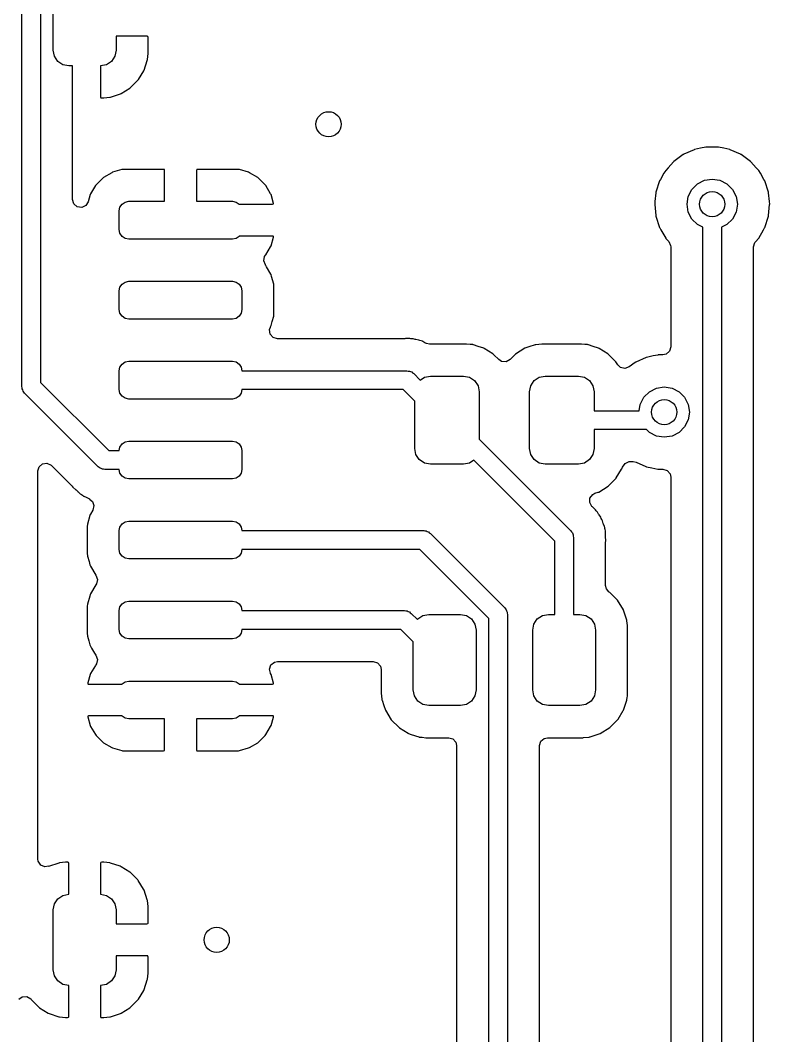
# Model space of a CAD drawing. Extents: x 51 to 243, y -135 to -54.
# Drawn here: x 132.51 to 144.42, y -91.69 to -75.56 of the extents above; entities that cross this region are included whole.
import ezdxf

# ---------------------------------------------------------------- set-up
doc = ezdxf.new("R2010")
doc.units = 0
doc.layers.add('BLACK', color=7, linetype='CONTINUOUS')

msp = doc.modelspace()

# ---------------------------------------------------------------- linework, layer by layer
at = {"layer": 'BLACK', "linetype": 'CONTINUOUS'}
for p, q in [((132.538, -81.3805), (132.538, -74.8417)), ((132.838, -74.9038), (132.838, -81.3183)), ((133.038, -76.04), (133.038, -75.09)), ((134.532, -75.819), (134.038, -75.819)), ((134.038, -75.819), (134.038, -76.04)), ((134.54, -75.8207), (134.532, -75.819)), ((134.542, -75.8219), (134.54, -75.8207)), ((134.546, -75.8371), (134.542, -75.8219)), ((134.546, -76.0871), (134.546, -75.8371)), ((133.057, -76.1357), (133.038, -76.04)), ((134.038, -76.04), (134.019, -76.1357)), ((134.536, -76.1879), (134.546, -76.0936)), ((134.546, -76.0936), (134.546, -76.0871)), ((133.111, -76.2168), (133.057, -76.1357)), ((133.192, -76.271), (133.111, -76.2168)), ((133.288, -76.29), (133.192, -76.271)), ((133.884, -76.271), (133.792, -76.2892)), ((133.965, -76.2168), (133.884, -76.271)), ((134.019, -76.1357), (133.965, -76.2168)), ((134.482, -76.3556), (134.533, -76.2013)), ((134.533, -76.2013), (134.536, -76.1879)), ((133.347, -76.29), (133.288, -76.29)), ((133.347, -78.4131), (133.347, -76.29)), ((133.792, -76.2892), (133.792, -76.7799)), ((134.391, -76.5068), (134.476, -76.3688)), ((134.476, -76.3688), (134.482, -76.3556)), ((134.267, -76.6329), (134.382, -76.5182)), ((134.382, -76.5182), (134.391, -76.5068)), ((133.951, -76.7849), (134.105, -76.7334)), ((134.105, -76.7334), (134.118, -76.7272)), ((134.118, -76.7272), (134.256, -76.6419)), ((134.256, -76.6419), (134.267, -76.6329)), ((133.792, -76.7799), (133.796, -76.7951)), ((133.796, -76.7951), (133.798, -76.7963)), ((133.798, -76.7963), (133.806, -76.798)), ((133.806, -76.798), (133.835, -76.798)), ((133.835, -76.798), (133.842, -76.7977)), ((133.842, -76.7977), (133.937, -76.7877)), ((133.937, -76.7877), (133.951, -76.7849)), ((143.005, -77.7298), (142.899, -77.8071)), ((143.048, -77.6988), (143.005, -77.7298)), ((143.053, -77.6949), (143.048, -77.6988)), ((143.048, -77.6988), (143.048, -77.6988)), ((143.059, -77.6922), (143.053, -77.6949)), ((143.222, -77.6199), (143.059, -77.6922)), ((143.059, -77.6922), (143.059, -77.6922)), ((143.228, -77.6172), (143.222, -77.6199)), ((143.222, -77.6199), (143.222, -77.6199)), ((143.323, -77.597), (143.228, -77.6172)), ((143.408, -77.5789), (143.323, -77.597)), ((143.415, -77.5775), (143.408, -77.5789)), ((143.408, -77.5789), (143.408, -77.5789)), ((143.605, -77.5775), (143.415, -77.5775)), ((143.612, -77.5789), (143.605, -77.5775)), ((143.697, -77.597), (143.612, -77.5789)), ((143.612, -77.5789), (143.612, -77.5789)), ((143.792, -77.6172), (143.697, -77.597)), ((143.798, -77.6199), (143.792, -77.6172)), ((143.961, -77.6922), (143.798, -77.6199)), ((143.798, -77.6199), (143.798, -77.6199)), ((143.967, -77.6949), (143.961, -77.6922)), ((143.961, -77.6922), (143.961, -77.6922)), ((143.972, -77.6988), (143.967, -77.6949)), ((144.015, -77.7298), (143.972, -77.6988)), ((143.972, -77.6988), (143.972, -77.6988)), ((144.121, -77.8071), (144.015, -77.7298)), ((142.894, -77.812), (142.809, -77.9072)), ((142.899, -77.8071), (142.894, -77.812)), ((142.894, -77.812), (142.894, -77.812)), ((144.126, -77.812), (144.121, -77.8071)), ((144.211, -77.9072), (144.126, -77.812)), ((144.126, -77.812), (144.126, -77.812)), ((133.968, -77.9854), (133.838, -78.0619)), ((133.982, -77.9791), (133.968, -77.9854)), ((134.128, -77.9367), (133.982, -77.9791)), ((134.141, -77.9344), (134.128, -77.9367)), ((134.169, -77.9322), (134.141, -77.9344)), ((134.174, -77.932), (134.169, -77.9322)), ((134.795, -77.932), (134.174, -77.932)), ((134.803, -77.9337), (134.795, -77.932)), ((134.805, -77.9349), (134.803, -77.9337)), ((134.809, -77.9501), (134.805, -77.9349)), ((134.809, -78.44), (134.809, -77.9501)), ((135.319, -77.9379), (135.317, -77.9455)), ((135.317, -77.9455), (135.317, -78.44)), ((135.32, -77.9365), (135.319, -77.9379)), ((135.335, -77.932), (135.32, -77.9365)), ((135.952, -77.932), (135.335, -77.932)), ((135.957, -77.9322), (135.952, -77.932)), ((135.985, -77.9344), (135.957, -77.9322)), ((135.998, -77.9367), (135.985, -77.9344)), ((136.144, -77.9791), (135.998, -77.9367)), ((136.158, -77.9854), (136.144, -77.9791)), ((136.288, -78.0619), (136.158, -77.9854)), ((142.744, -77.9951), (142.688, -78.0931)), ((142.771, -77.9491), (142.744, -77.9951)), ((142.809, -77.9072), (142.771, -77.9491)), ((144.249, -77.9491), (144.211, -77.9072)), ((144.276, -77.9951), (144.249, -77.9491)), ((144.332, -78.0931), (144.276, -77.9951)), ((133.71, -78.1903), (133.633, -78.3198)), ((133.72, -78.1779), (133.71, -78.1903)), ((133.826, -78.0716), (133.72, -78.1779)), ((133.838, -78.0619), (133.826, -78.0716)), ((136.3, -78.0716), (136.288, -78.0619)), ((136.406, -78.1779), (136.3, -78.0716)), ((136.416, -78.1903), (136.406, -78.1779)), ((136.493, -78.3198), (136.416, -78.1903)), ((142.675, -78.1144), (142.616, -78.2961)), ((142.688, -78.0931), (142.675, -78.1144)), ((143.186, -78.2509), (143.275, -78.1624)), ((143.275, -78.1624), (143.386, -78.1056)), ((143.386, -78.1056), (143.51, -78.086)), ((143.51, -78.086), (143.634, -78.1056)), ((143.634, -78.1056), (143.745, -78.1624)), ((143.745, -78.1624), (143.834, -78.2509)), ((144.345, -78.1144), (144.332, -78.0931)), ((144.404, -78.2961), (144.345, -78.1144)), ((133.627, -78.3342), (133.594, -78.4482)), ((133.633, -78.3198), (133.627, -78.3342)), ((136.499, -78.3342), (136.493, -78.3198)), ((136.54, -78.4741), (136.499, -78.3342)), ((142.616, -78.3026), (142.601, -78.4402)), ((142.616, -78.2961), (142.616, -78.3026)), ((142.616, -78.3026), (142.616, -78.3026)), ((143.11, -78.486), (143.13, -78.3624)), ((143.13, -78.3624), (143.186, -78.2509)), ((143.834, -78.2509), (143.89, -78.3624)), ((143.89, -78.3624), (143.91, -78.486)), ((144.404, -78.3026), (144.404, -78.2961)), ((144.419, -78.4402), (144.404, -78.3026)), ((144.404, -78.3026), (144.404, -78.3026)), ((133.367, -78.4815), (133.347, -78.4131)), ((133.421, -78.5279), (133.367, -78.4815)), ((133.491, -78.5378), (133.421, -78.5279)), ((133.556, -78.5081), (133.491, -78.5378)), ((133.594, -78.4482), (133.556, -78.5081)), ((134.088, -78.59), (134.099, -78.5326)), ((134.099, -78.5326), (134.132, -78.4839)), ((134.132, -78.4839), (134.181, -78.4514)), ((134.181, -78.4514), (134.238, -78.44)), ((134.238, -78.44), (134.809, -78.44)), ((135.317, -78.44), (135.888, -78.44)), ((135.888, -78.44), (135.945, -78.4514)), ((135.945, -78.4514), (135.994, -78.4839)), ((135.994, -78.4839), (135.995, -78.486)), ((135.995, -78.486), (136.525, -78.486)), ((136.525, -78.486), (136.538, -78.482)), ((136.538, -78.482), (136.54, -78.4741)), ((142.601, -78.4402), (142.596, -78.486)), ((142.596, -78.486), (142.597, -78.4926)), ((142.597, -78.4926), (142.615, -78.6653)), ((143.13, -78.6096), (143.11, -78.486)), ((143.91, -78.486), (143.89, -78.6096)), ((144.405, -78.6653), (144.423, -78.4926)), ((144.424, -78.486), (144.419, -78.4402)), ((144.423, -78.4926), (144.424, -78.486)), ((134.088, -78.89), (134.088, -78.59)), ((142.615, -78.6653), (142.616, -78.6759)), ((142.616, -78.6759), (142.675, -78.8576)), ((143.186, -78.7211), (143.13, -78.6096)), ((143.89, -78.6096), (143.834, -78.7211)), ((144.345, -78.8576), (144.404, -78.6759)), ((144.404, -78.6759), (144.405, -78.6653)), ((142.675, -78.8576), (142.679, -78.8633)), ((143.275, -78.8096), (143.186, -78.7211)), ((143.36, -78.853), (143.275, -78.8096)), ((143.36, -116.778), (143.36, -78.853)), ((143.745, -78.8096), (143.66, -78.853)), ((143.66, -78.853), (143.66, -116.84)), ((143.834, -78.7211), (143.745, -78.8096)), ((144.341, -78.8633), (144.345, -78.8576)), ((134.099, -78.9474), (134.088, -78.89)), ((134.132, -78.9961), (134.099, -78.9474)), ((134.181, -79.0286), (134.132, -78.9961)), ((135.994, -78.9961), (135.945, -79.0286)), ((135.995, -78.994), (135.994, -78.9961)), ((136.531, -78.994), (135.995, -78.994)), ((136.499, -79.1458), (136.538, -79.0114)), ((136.538, -78.9973), (136.531, -78.994)), ((136.538, -79.0114), (136.538, -78.9973)), ((142.679, -78.8633), (142.679, -78.8633)), ((142.679, -78.8633), (142.696, -78.8929)), ((142.696, -78.8929), (142.771, -79.0229)), ((144.249, -79.0229), (144.324, -78.8929)), ((144.324, -78.8929), (144.341, -78.8633)), ((144.341, -78.8633), (144.341, -78.8633)), ((134.238, -79.04), (134.181, -79.0286)), ((135.888, -79.04), (134.238, -79.04)), ((135.945, -79.0286), (135.888, -79.04)), ((136.416, -79.2897), (136.493, -79.1602)), ((136.493, -79.1602), (136.499, -79.1458)), ((142.771, -79.0229), (142.775, -79.0279)), ((142.775, -79.0279), (142.775, -79.0279)), ((142.775, -79.0279), (142.819, -79.0764)), ((142.819, -79.0764), (142.85, -79.1405)), ((142.85, -79.1405), (142.851, -79.1608)), ((142.851, -79.1608), (142.851, -80.7535)), ((144.168, -79.1608), (144.189, -79.0926)), ((144.168, -116.803), (144.168, -79.1608)), ((144.189, -79.0926), (144.201, -79.0764)), ((144.201, -79.0764), (144.245, -79.0279)), ((144.245, -79.0279), (144.249, -79.0229)), ((144.245, -79.0279), (144.245, -79.0279)), ((136.384, -79.3857), (136.398, -79.3161)), ((136.398, -79.3161), (136.41, -79.2974)), ((136.41, -79.2974), (136.416, -79.2897)), ((136.41, -79.4503), (136.384, -79.3857)), ((136.412, -79.4532), (136.41, -79.4503)), ((136.416, -79.46), (136.412, -79.4532)), ((136.427, -79.4782), (136.416, -79.46)), ((136.416, -79.46), (136.416, -79.46)), ((136.497, -79.5964), (136.427, -79.4782)), ((136.499, -79.604), (136.497, -79.5964)), ((136.508, -79.6338), (136.499, -79.604)), ((136.499, -79.604), (136.499, -79.604)), ((136.544, -79.7562), (136.508, -79.6338)), ((134.088, -79.86), (134.099, -79.8026)), ((134.099, -79.8026), (134.132, -79.7539)), ((134.132, -79.7539), (134.181, -79.7214)), ((134.181, -79.7214), (134.238, -79.71)), ((134.238, -79.71), (135.888, -79.71)), ((135.888, -79.71), (135.945, -79.7214)), ((135.945, -79.7214), (135.994, -79.7539)), ((135.994, -79.7539), (136.027, -79.8026)), ((136.027, -79.8026), (136.038, -79.86)), ((136.544, -79.7626), (136.544, -79.7562)), ((136.545, -79.7777), (136.544, -79.7626)), ((136.544, -79.7626), (136.544, -79.7626)), ((136.546, -79.7935), (136.545, -79.7777)), ((136.546, -80.2265), (136.546, -79.7935)), ((134.088, -80.16), (134.088, -79.86)), ((136.038, -79.86), (136.038, -80.16)), ((134.099, -80.2174), (134.088, -80.16)), ((134.132, -80.2661), (134.099, -80.2174)), ((134.181, -80.2986), (134.132, -80.2661)), ((134.238, -80.31), (134.181, -80.2986)), ((135.888, -80.31), (134.238, -80.31)), ((135.945, -80.2986), (135.888, -80.31)), ((135.994, -80.2661), (135.945, -80.2986)), ((136.027, -80.2174), (135.994, -80.2661)), ((136.038, -80.16), (136.027, -80.2174)), ((136.518, -80.3501), (136.544, -80.2638)), ((136.544, -80.2573), (136.546, -80.229)), ((136.544, -80.2638), (136.544, -80.2573)), ((136.546, -80.2289), (136.546, -80.2265)), ((136.546, -80.229), (136.546, -80.2289)), ((136.476, -80.4776), (136.49, -80.4378)), ((136.49, -80.4377), (136.492, -80.4332)), ((136.49, -80.4378), (136.49, -80.4377)), ((136.492, -80.4332), (136.493, -80.4314)), ((136.493, -80.4314), (136.497, -80.4236)), ((136.497, -80.4236), (136.5, -80.4127)), ((136.5, -80.4127), (136.518, -80.3501)), ((136.486, -80.5478), (136.476, -80.4776)), ((136.533, -80.6015), (136.486, -80.5478)), ((136.601, -80.6215), (136.533, -80.6015)), ((138.624, -80.6215), (136.601, -80.6215)), ((138.635, -80.6209), (138.624, -80.6215)), ((138.681, -80.6166), (138.635, -80.6209)), ((138.689, -80.6178), (138.681, -80.6166)), ((138.703, -80.6199), (138.689, -80.6178)), ((138.722, -80.6215), (138.703, -80.6199)), ((138.744, -80.6215), (138.722, -80.6215)), ((138.76, -80.6258), (138.744, -80.6215)), ((138.788, -80.633), (138.76, -80.6258)), ((138.8, -80.6354), (138.788, -80.633)), ((138.846, -80.6426), (138.8, -80.6354)), ((138.865, -80.6511), (138.846, -80.6426)), ((138.884, -80.6575), (138.865, -80.6511)), ((138.905, -80.6629), (138.884, -80.6575)), ((138.912, -80.6667), (138.905, -80.6629)), ((138.945, -80.6851), (138.912, -80.6667)), ((138.912, -80.6667), (138.912, -80.6667)), ((138.956, -80.6903), (138.945, -80.6851)), ((138.969, -80.6961), (138.956, -80.6903)), ((139.019, -80.7065), (138.969, -80.6961)), ((139.608, -80.7065), (139.019, -80.7065)), ((139.663, -80.7121), (139.608, -80.7065)), ((139.706, -80.7165), (139.663, -80.7121)), ((139.713, -80.7172), (139.706, -80.7165)), ((139.706, -80.7165), (139.706, -80.7165)), ((139.719, -80.7194), (139.713, -80.7172)), ((139.791, -80.7431), (139.719, -80.7194)), ((139.719, -80.7194), (139.719, -80.7194)), ((139.881, -80.7729), (139.791, -80.7431)), ((139.887, -80.7767), (139.881, -80.7729)), ((140.025, -80.8615), (139.887, -80.7767)), ((139.887, -80.7767), (139.887, -80.7767)), ((140.534, -80.7734), (140.384, -80.8665)), ((140.594, -80.7535), (140.534, -80.7734)), ((140.695, -80.7197), (140.594, -80.7535)), ((140.702, -80.7175), (140.695, -80.7197)), ((140.695, -80.7197), (140.695, -80.7197)), ((140.709, -80.7168), (140.702, -80.7175)), ((140.804, -80.7068), (140.709, -80.7168)), ((140.709, -80.7168), (140.709, -80.7168)), ((140.808, -80.7065), (140.804, -80.7068)), ((140.804, -80.7068), (140.804, -80.7068)), ((141.433, -80.7065), (140.808, -80.7065)), ((141.488, -80.7121), (141.433, -80.7065)), ((141.531, -80.7165), (141.488, -80.7121)), ((141.538, -80.7172), (141.531, -80.7165)), ((141.531, -80.7165), (141.531, -80.7165)), ((141.544, -80.7194), (141.538, -80.7172)), ((141.616, -80.7431), (141.544, -80.7194)), ((141.544, -80.7194), (141.544, -80.7194)), ((141.706, -80.7729), (141.616, -80.7431)), ((141.712, -80.7767), (141.706, -80.7729)), ((141.85, -80.8615), (141.712, -80.7767)), ((141.712, -80.7767), (141.712, -80.7767)), ((142.851, -80.7535), (142.831, -80.8216)), ((140.031, -80.8657), (140.025, -80.8615)), ((140.041, -80.8758), (140.031, -80.8657)), ((140.119, -80.9533), (140.041, -80.8758)), ((140.164, -80.9822), (140.119, -80.9533)), ((140.297, -80.9531), (140.235, -80.9872)), ((140.308, -80.9426), (140.297, -80.9531)), ((140.384, -80.8665), (140.308, -80.9426)), ((141.856, -80.8657), (141.85, -80.8615)), ((141.981, -80.9907), (141.856, -80.8657)), ((142.46, -80.9219), (142.297, -80.9942)), ((142.466, -80.9192), (142.46, -80.9219)), ((142.46, -80.9219), (142.46, -80.9219)), ((142.573, -80.8964), (142.466, -80.9192)), ((142.646, -80.8809), (142.573, -80.8964)), ((142.653, -80.8795), (142.646, -80.8809)), ((142.646, -80.8809), (142.646, -80.8809)), ((142.725, -80.8795), (142.653, -80.8795)), ((142.778, -80.8681), (142.725, -80.8795)), ((142.831, -80.8216), (142.778, -80.8681)), ((134.088, -81.13), (134.099, -81.0726)), ((134.099, -81.0726), (134.132, -81.0239)), ((134.132, -81.0239), (134.181, -80.9914)), ((134.181, -80.9914), (134.238, -80.98)), ((134.238, -80.98), (135.888, -80.98)), ((135.888, -80.98), (135.945, -80.9914)), ((135.945, -80.9914), (135.994, -81.0239)), ((135.994, -81.0239), (136.027, -81.0726)), ((136.027, -81.0726), (136.038, -81.13)), ((140.235, -80.9872), (140.164, -80.9822)), ((142.009, -81.0348), (141.981, -80.9907)), ((142.054, -81.0782), (142.009, -81.0348)), ((142.123, -81.0943), (142.054, -81.0782)), ((142.19, -81.0704), (142.123, -81.0943)), ((142.286, -81.0008), (142.19, -81.0704)), ((142.291, -80.9969), (142.286, -81.0008)), ((142.286, -81.0008), (142.286, -81.0008)), ((142.297, -80.9942), (142.291, -80.9969)), ((142.297, -80.9942), (142.297, -80.9942)), ((134.088, -81.43), (134.088, -81.13)), ((136.038, -81.13), (138.66, -81.13)), ((138.66, -81.13), (138.68, -81.1351)), ((138.68, -81.1351), (138.699, -81.1351)), ((138.699, -81.1351), (138.716, -81.145)), ((138.716, -81.145), (138.736, -81.1501)), ((138.736, -81.1501), (138.749, -81.1641)), ((138.749, -81.1641), (138.767, -81.1739)), ((138.767, -81.1739), (138.871, -81.2784)), ((138.871, -81.2784), (138.937, -81.234)), ((138.937, -81.234), (139.033, -81.215)), ((139.033, -81.215), (139.558, -81.215)), ((139.558, -81.215), (139.654, -81.234)), ((139.654, -81.234), (139.735, -81.2882)), ((140.681, -81.2882), (140.762, -81.234)), ((140.762, -81.234), (140.858, -81.215)), ((140.858, -81.215), (141.383, -81.215)), ((141.383, -81.215), (141.479, -81.234)), ((141.479, -81.234), (141.56, -81.2882)), ((132.544, -81.3996), (132.538, -81.3805)), ((132.544, -81.4193), (132.544, -81.3996)), ((132.553, -81.4364), (132.544, -81.4193)), ((132.559, -81.4555), (132.553, -81.4364)), ((132.838, -81.3183), (133.92, -82.4)), ((134.099, -81.4874), (134.088, -81.43)), ((136.038, -81.43), (136.027, -81.4874)), ((138.598, -81.43), (136.038, -81.43)), ((138.783, -81.6146), (138.598, -81.43)), ((139.735, -81.2882), (139.789, -81.3693)), ((139.789, -81.3693), (139.808, -81.465)), ((140.608, -81.465), (140.627, -81.3693)), ((140.627, -81.3693), (140.681, -81.2882)), ((141.56, -81.2882), (141.614, -81.3693)), ((141.614, -81.3693), (141.633, -81.465)), ((142.513, -81.4644), (142.624, -81.4076)), ((142.624, -81.4076), (142.748, -81.388)), ((142.748, -81.388), (142.872, -81.4076)), ((142.872, -81.4076), (142.983, -81.4644)), ((132.573, -81.4694), (132.559, -81.4555)), ((132.582, -81.4865), (132.573, -81.4694)), ((133.752, -82.6561), (132.582, -81.4865)), ((134.132, -81.5361), (134.099, -81.4874)), ((134.181, -81.5686), (134.132, -81.5361)), ((134.238, -81.58), (134.181, -81.5686)), ((135.888, -81.58), (134.238, -81.58)), ((135.945, -81.5686), (135.888, -81.58)), ((135.994, -81.5361), (135.945, -81.5686)), ((136.027, -81.4874), (135.994, -81.5361)), ((139.808, -81.465), (139.808, -82.2154)), ((140.608, -82.365), (140.608, -81.465)), ((141.633, -81.465), (141.633, -81.765)), ((142.368, -81.6644), (142.424, -81.5529)), ((142.424, -81.5529), (142.513, -81.4644)), ((142.983, -81.4644), (143.072, -81.5529)), ((143.072, -81.5529), (143.128, -81.6644)), ((138.783, -82.365), (138.783, -81.6146)), ((142.352, -81.765), (142.368, -81.6644)), ((143.128, -81.6644), (143.148, -81.788)), ((141.633, -81.765), (142.352, -81.765)), ((143.128, -81.9116), (143.072, -82.0231)), ((143.148, -81.788), (143.128, -81.9116)), ((142.466, -82.065), (141.633, -82.065)), ((141.633, -82.065), (141.633, -82.365)), ((142.513, -82.1116), (142.466, -82.065)), ((143.072, -82.0231), (142.983, -82.1116)), ((139.808, -82.2154), (141.264, -83.6714)), ((142.624, -82.1684), (142.513, -82.1116)), ((142.748, -82.188), (142.624, -82.1684)), ((142.872, -82.1684), (142.748, -82.188)), ((142.983, -82.1116), (142.872, -82.1684)), ((133.92, -82.4), (134.088, -82.4)), ((134.088, -82.4), (134.099, -82.3426)), ((134.099, -82.3426), (134.132, -82.2939)), ((134.132, -82.2939), (134.181, -82.2614)), ((134.181, -82.2614), (134.238, -82.25)), ((134.238, -82.25), (135.888, -82.25)), ((135.888, -82.25), (135.945, -82.2614)), ((135.945, -82.2614), (135.994, -82.2939)), ((135.994, -82.2939), (136.027, -82.3426)), ((136.027, -82.3426), (136.038, -82.4)), ((136.038, -82.4), (136.038, -82.7)), ((138.802, -82.4607), (138.783, -82.365)), ((140.627, -82.4607), (140.608, -82.365)), ((141.633, -82.365), (141.614, -82.4607)), ((138.856, -82.5418), (138.802, -82.4607)), ((138.937, -82.596), (138.856, -82.5418)), ((139.72, -82.5516), (139.654, -82.596)), ((141.008, -83.8396), (139.72, -82.5516)), ((140.681, -82.5418), (140.627, -82.4607)), ((140.762, -82.596), (140.681, -82.5418)), ((141.56, -82.5418), (141.479, -82.596)), ((141.614, -82.4607), (141.56, -82.5418)), ((132.796, -82.723), (132.816, -82.6549)), ((132.796, -88.8857), (132.796, -82.723)), ((132.816, -82.6549), (132.869, -82.6084)), ((132.869, -82.6084), (132.939, -82.5983)), ((132.939, -82.5983), (133.004, -82.6278)), ((133.004, -82.6278), (133.011, -82.6339)), ((133.011, -82.6339), (133.334, -82.9576)), ((133.769, -82.6659), (133.752, -82.6561)), ((133.783, -82.6799), (133.769, -82.6659)), ((133.802, -82.685), (133.783, -82.6799)), ((133.819, -82.6949), (133.802, -82.685)), ((133.839, -82.6949), (133.819, -82.6949)), ((133.858, -82.7), (133.839, -82.6949)), ((134.088, -82.7), (133.858, -82.7)), ((134.099, -82.7574), (134.088, -82.7)), ((136.038, -82.7), (136.027, -82.7574)), ((139.033, -82.615), (138.937, -82.596)), ((139.558, -82.615), (139.033, -82.615)), ((139.654, -82.596), (139.558, -82.615)), ((140.858, -82.615), (140.762, -82.596)), ((141.383, -82.615), (140.858, -82.615)), ((141.479, -82.596), (141.383, -82.615)), ((141.986, -82.8321), (142.071, -82.694)), ((142.071, -82.694), (142.075, -82.6877)), ((142.071, -82.694), (142.071, -82.694)), ((142.075, -82.6877), (142.084, -82.6598)), ((142.084, -82.6598), (142.125, -82.6015)), ((142.125, -82.6015), (142.19, -82.5742)), ((142.19, -82.5742), (142.204, -82.5735)), ((142.204, -82.5735), (142.252, -82.5735)), ((142.252, -82.5735), (142.303, -82.5844)), ((142.303, -82.5844), (142.458, -82.6535)), ((142.458, -82.6535), (142.466, -82.6568)), ((142.466, -82.6568), (142.552, -82.6752)), ((142.552, -82.6752), (142.646, -82.6951)), ((142.646, -82.6951), (142.646, -82.6951)), ((142.646, -82.6951), (142.653, -82.6965)), ((142.653, -82.6965), (142.725, -82.6965)), ((142.725, -82.6965), (142.794, -82.7165)), ((142.794, -82.7165), (142.84, -82.7702)), ((134.132, -82.8061), (134.099, -82.7574)), ((134.181, -82.8386), (134.132, -82.8061)), ((134.238, -82.85), (134.181, -82.8386)), ((135.888, -82.85), (134.238, -82.85)), ((135.945, -82.8386), (135.888, -82.85)), ((135.994, -82.8061), (135.945, -82.8386)), ((136.027, -82.7574), (135.994, -82.8061)), ((141.882, -82.9391), (141.95, -82.8707)), ((141.95, -82.8707), (141.982, -82.8383)), ((141.982, -82.8383), (141.986, -82.8321)), ((142.84, -82.7702), (142.851, -82.8225)), ((142.851, -82.8225), (142.851, -116.515)), ((133.334, -82.9576), (133.342, -82.9664)), ((133.342, -82.9664), (133.347, -82.9731)), ((133.347, -82.9731), (133.352, -82.9785)), ((133.352, -82.9785), (133.352, -82.9785)), ((133.352, -82.9785), (133.398, -83.0216)), ((133.398, -83.0216), (133.401, -83.0244)), ((133.401, -83.0244), (133.422, -83.0449)), ((133.422, -83.0449), (133.425, -83.0476)), ((133.425, -83.0476), (133.434, -83.0554)), ((141.707, -83.0566), (141.857, -82.9635)), ((141.857, -82.9635), (141.882, -82.9391)), ((133.434, -83.0554), (133.468, -83.087)), ((133.468, -83.087), (133.475, -83.0908)), ((133.475, -83.0908), (133.475, -83.0908)), ((133.475, -83.0908), (133.487, -83.0973)), ((133.487, -83.0973), (133.503, -83.1082)), ((133.503, -83.1082), (133.509, -83.1128)), ((133.509, -83.1128), (133.52, -83.1213)), ((133.52, -83.1213), (133.527, -83.1245)), ((133.527, -83.1245), (133.527, -83.1245)), ((133.527, -83.1245), (133.563, -83.1397)), ((133.563, -83.1397), (133.573, -83.1449)), ((133.573, -83.1449), (133.614, -83.1671)), ((133.614, -83.1671), (133.613, -83.169)), ((133.613, -83.169), (133.66, -83.2059)), ((133.66, -83.2059), (133.683, -83.2729)), ((141.563, -83.2231), (141.568, -83.1523)), ((141.568, -83.1523), (141.611, -83.0954)), ((141.611, -83.0954), (141.646, -83.0768)), ((141.646, -83.0768), (141.7, -83.0589)), ((141.7, -83.0589), (141.707, -83.0566)), ((141.7, -83.0589), (141.7, -83.0589)), ((133.666, -83.3435), (133.629, -83.4064)), ((133.683, -83.2729), (133.666, -83.3435)), ((141.597, -83.2854), (141.563, -83.2231)), ((141.597, -83.2857), (141.597, -83.2854)), ((141.606, -83.2937), (141.597, -83.2857)), ((141.642, -83.3231), (141.606, -83.2937)), ((141.649, -83.3328), (141.642, -83.3231)), ((141.654, -83.3405), (141.649, -83.3328)), ((141.667, -83.3555), (141.654, -83.3405)), ((141.682, -83.3707), (141.667, -83.3555)), ((141.686, -83.3775), (141.682, -83.3707)), ((133.621, -83.4324), (133.582, -83.5662)), ((133.627, -83.414), (133.621, -83.4324)), ((133.629, -83.4064), (133.627, -83.414)), ((133.627, -83.414), (133.627, -83.414)), ((134.132, -83.5639), (134.181, -83.5314)), ((134.181, -83.5314), (134.238, -83.52)), ((134.238, -83.52), (135.888, -83.52)), ((135.888, -83.52), (135.945, -83.5314)), ((135.945, -83.5314), (135.994, -83.5639)), ((141.706, -83.4105), (141.686, -83.3775)), ((141.686, -83.3775), (141.686, -83.3775)), ((141.712, -83.4204), (141.706, -83.4105)), ((141.74, -83.4577), (141.712, -83.4204)), ((141.748, -83.4777), (141.74, -83.4577)), ((141.756, -83.4954), (141.748, -83.4777)), ((141.767, -83.5139), (141.756, -83.4954)), ((141.78, -83.5583), (141.767, -83.5139)), ((133.58, -83.5986), (133.579, -83.6035)), ((133.579, -83.6035), (133.579, -84.0365)), ((133.582, -83.5726), (133.58, -83.5986)), ((133.582, -83.5662), (133.582, -83.5726)), ((133.582, -83.5726), (133.582, -83.5726)), ((134.088, -83.67), (134.099, -83.6126)), ((134.088, -83.97), (134.088, -83.67)), ((134.099, -83.6126), (134.132, -83.5639)), ((135.994, -83.5639), (136.027, -83.6126)), ((136.027, -83.6126), (136.038, -83.67)), ((136.038, -83.67), (138.926, -83.67)), ((138.926, -83.67), (138.945, -83.6751)), ((138.945, -83.6751), (138.965, -83.6751)), ((138.965, -83.6751), (138.982, -83.685)), ((138.982, -83.685), (139.001, -83.6901)), ((139.001, -83.6901), (139.015, -83.7041)), ((141.264, -83.6714), (141.274, -83.6885)), ((141.274, -83.6885), (141.288, -83.7025)), ((141.784, -83.5695), (141.78, -83.5583)), ((141.798, -83.6051), (141.784, -83.5695)), ((141.801, -83.6124), (141.798, -83.6051)), ((141.798, -83.6051), (141.798, -83.6051)), ((141.802, -83.6203), (141.801, -83.6124)), ((141.804, -83.6337), (141.802, -83.6203)), ((141.802, -83.6203), (141.802, -83.6203)), ((141.808, -83.6531), (141.804, -83.6337)), ((141.814, -83.6737), (141.808, -83.6531)), ((141.815, -83.7153), (141.814, -83.6737)), ((139.015, -83.7041), (139.032, -83.7139)), ((139.032, -83.7139), (140.214, -84.8956)), ((141.008, -85), (141.008, -83.8396)), ((141.288, -83.7025), (141.293, -83.7216)), ((141.293, -83.7216), (141.303, -83.7387)), ((141.303, -83.7387), (141.303, -83.7584)), ((141.303, -83.7584), (141.308, -83.7775)), ((141.308, -83.7775), (141.308, -85)), ((141.815, -83.7198), (141.815, -83.7153)), ((141.816, -83.7317), (141.815, -83.7198)), ((141.816, -83.7361), (141.816, -83.7317)), ((141.816, -83.7652), (141.816, -83.7361)), ((141.817, -83.7691), (141.816, -83.7652)), ((141.816, -83.8596), (141.817, -83.8477)), ((141.818, -83.8277), (141.817, -83.7691)), ((141.817, -83.8477), (141.819, -83.84)), ((141.819, -83.84), (141.818, -83.8277)), ((134.099, -84.0274), (134.088, -83.97)), ((136.038, -83.97), (136.027, -84.0274)), ((138.864, -83.97), (136.038, -83.97)), ((139.958, -85.0638), (138.864, -83.97)), ((141.816, -84.5404), (141.816, -83.8596)), ((133.579, -84.0365), (133.58, -84.0389)), ((133.58, -84.0389), (133.58, -84.039)), ((133.58, -84.039), (133.582, -84.0671)), ((133.582, -84.0671), (133.582, -84.0738)), ((133.582, -84.0738), (133.608, -84.1605)), ((133.608, -84.1605), (133.622, -84.2107)), ((134.132, -84.0761), (134.099, -84.0274)), ((134.181, -84.1086), (134.132, -84.0761)), ((134.238, -84.12), (134.181, -84.1086)), ((135.888, -84.12), (134.238, -84.12)), ((135.945, -84.1086), (135.888, -84.12)), ((135.994, -84.0761), (135.945, -84.1086)), ((136.027, -84.0274), (135.994, -84.0761)), ((133.622, -84.2107), (133.629, -84.2336)), ((133.629, -84.2336), (133.714, -84.3768)), ((133.714, -84.3768), (133.716, -84.3795)), ((133.716, -84.3795), (133.742, -84.4439)), ((133.742, -84.4439), (133.728, -84.5135)), ((133.714, -84.5332), (133.629, -84.6764)), ((133.717, -84.5293), (133.714, -84.5332)), ((133.728, -84.5135), (133.717, -84.5293)), ((141.829, -84.5949), (141.816, -84.5404)), ((141.87, -84.641), (141.829, -84.5949)), ((141.869, -84.6423), (141.87, -84.641)), ((141.875, -84.6469), (141.869, -84.6423)), ((141.881, -84.6507), (141.875, -84.6469)), ((142.006, -84.7757), (141.881, -84.6507)), ((133.619, -84.7088), (133.582, -84.8362)), ((133.627, -84.684), (133.619, -84.7088)), ((133.629, -84.6764), (133.627, -84.684)), ((133.627, -84.684), (133.627, -84.684)), ((134.132, -84.8339), (134.181, -84.8014)), ((134.181, -84.8014), (134.238, -84.79)), ((134.238, -84.79), (135.888, -84.79)), ((135.888, -84.79), (135.945, -84.8014)), ((135.945, -84.8014), (135.994, -84.8339)), ((142.1, -84.9261), (142.006, -84.7757)), ((133.58, -84.8671), (133.579, -84.8735)), ((133.579, -84.8735), (133.579, -85.3065)), ((133.582, -84.8426), (133.58, -84.8671)), ((133.582, -84.8362), (133.582, -84.8426)), ((133.582, -84.8426), (133.582, -84.8426)), ((134.088, -84.94), (134.099, -84.8826)), ((134.088, -85.24), (134.088, -84.94)), ((134.099, -84.8826), (134.132, -84.8339)), ((135.994, -84.8339), (136.027, -84.8826)), ((136.027, -84.8826), (136.038, -84.94)), ((136.038, -84.94), (138.623, -84.94)), ((138.623, -84.94), (138.642, -84.9451)), ((138.642, -84.9451), (138.662, -84.9451)), ((138.662, -84.9451), (138.679, -84.955)), ((138.679, -84.955), (138.698, -84.9601)), ((138.698, -84.9601), (138.712, -84.9741)), ((138.712, -84.9741), (138.729, -84.9839)), ((138.729, -84.9839), (138.826, -85.0809)), ((140.214, -84.8956), (140.223, -84.9127)), ((140.223, -84.9127), (140.237, -84.9267)), ((140.237, -84.9267), (140.243, -84.9457)), ((140.243, -84.9457), (140.252, -84.9628)), ((140.252, -84.9628), (140.252, -84.9826)), ((140.252, -84.9826), (140.258, -85.0017)), ((142.102, -84.933), (142.1, -84.9261)), ((142.128, -85.0128), (142.102, -84.933)), ((138.826, -85.0809), (138.831, -85.0732)), ((138.831, -85.0732), (138.912, -85.019)), ((138.912, -85.019), (139.008, -85)), ((139.008, -85), (139.508, -85)), ((139.508, -85), (139.604, -85.019)), ((139.604, -85.019), (139.685, -85.0732)), ((139.685, -85.0732), (139.739, -85.1543)), ((139.958, -92.4943), (139.958, -85.0638)), ((140.258, -85.0017), (140.258, -92.5565)), ((140.677, -85.1543), (140.731, -85.0732)), ((140.731, -85.0732), (140.812, -85.019)), ((140.812, -85.019), (140.908, -85)), ((140.908, -85), (141.008, -85)), ((141.308, -85), (141.408, -85)), ((141.408, -85), (141.504, -85.019)), ((141.504, -85.019), (141.585, -85.0732)), ((141.585, -85.0732), (141.639, -85.1543)), ((142.156, -85.0938), (142.128, -85.0128)), ((142.156, -85.1007), (142.156, -85.0938)), ((142.164, -85.175), (142.156, -85.1007)), ((142.156, -85.1007), (142.156, -85.1007)), ((133.579, -85.3065), (133.58, -85.3089)), ((133.58, -85.3089), (133.58, -85.309)), ((133.58, -85.309), (133.582, -85.3373)), ((134.099, -85.2974), (134.088, -85.24)), ((134.132, -85.3461), (134.099, -85.2974)), ((136.027, -85.2974), (135.994, -85.3461)), ((136.038, -85.24), (136.027, -85.2974)), ((138.561, -85.24), (136.038, -85.24)), ((138.758, -85.4371), (138.561, -85.24)), ((139.739, -85.1543), (139.758, -85.25)), ((139.758, -85.25), (139.758, -86.2)), ((140.658, -85.25), (140.677, -85.1543)), ((140.658, -86.2), (140.658, -85.25)), ((141.639, -85.1543), (141.658, -85.25)), ((141.658, -85.25), (141.658, -86.2)), ((142.166, -85.1996), (142.164, -85.175)), ((142.166, -86.2504), (142.166, -85.1996)), ((133.582, -85.3373), (133.582, -85.3438)), ((133.582, -85.3438), (133.604, -85.4191)), ((133.604, -85.4191), (133.622, -85.4815)), ((134.181, -85.3786), (134.132, -85.3461)), ((134.238, -85.39), (134.181, -85.3786)), ((135.888, -85.39), (134.238, -85.39)), ((135.945, -85.3786), (135.888, -85.39)), ((135.994, -85.3461), (135.945, -85.3786)), ((138.758, -86.2), (138.758, -85.4371)), ((133.622, -85.4815), (133.629, -85.5036)), ((133.629, -85.5036), (133.649, -85.5377)), ((133.649, -85.5377), (133.694, -85.6139)), ((133.694, -85.6139), (133.714, -85.6468)), ((133.714, -85.6468), (133.716, -85.6497)), ((133.716, -85.6497), (133.742, -85.7143)), ((133.728, -85.7839), (133.716, -85.8026)), ((133.742, -85.7143), (133.728, -85.7839)), ((136.497, -85.8025), (136.552, -85.758)), ((136.552, -85.758), (136.6, -85.7485)), ((136.6, -85.7485), (138.124, -85.7485)), ((138.124, -85.7485), (138.192, -85.7685)), ((138.192, -85.7685), (138.238, -85.8222)), ((133.627, -85.9542), (133.588, -86.0886)), ((133.633, -85.9398), (133.627, -85.9542)), ((133.71, -85.8103), (133.633, -85.9398)), ((133.716, -85.8026), (133.71, -85.8103)), ((136.475, -85.8698), (136.497, -85.8025)), ((136.49, -85.9321), (136.475, -85.8698)), ((136.489, -85.9325), (136.49, -85.9321)), ((136.492, -85.9376), (136.489, -85.9325)), ((136.492, -85.9386), (136.492, -85.9376)), ((136.493, -85.9398), (136.492, -85.9386)), ((136.499, -85.9542), (136.493, -85.9398)), ((136.54, -86.0941), (136.499, -85.9542)), ((138.238, -85.8222), (138.249, -85.8745)), ((138.249, -85.8745), (138.249, -86.2504)), ((133.588, -86.0886), (133.588, -86.1027)), ((133.588, -86.1027), (133.595, -86.106)), ((133.595, -86.106), (134.131, -86.106)), ((134.131, -86.106), (134.132, -86.1039)), ((134.132, -86.1039), (134.181, -86.0714)), ((134.181, -86.0714), (134.238, -86.06)), ((134.238, -86.06), (135.888, -86.06)), ((135.888, -86.06), (135.945, -86.0714)), ((135.945, -86.0714), (135.994, -86.1039)), ((135.994, -86.1039), (135.995, -86.106)), ((135.995, -86.106), (136.525, -86.106)), ((136.525, -86.106), (136.538, -86.102)), ((136.538, -86.102), (136.54, -86.0941)), ((138.249, -86.2504), (138.25, -86.2536)), ((138.25, -86.2536), (138.25, -86.2536)), ((138.25, -86.2536), (138.26, -86.347)), ((138.777, -86.2957), (138.758, -86.2)), ((139.758, -86.2), (139.739, -86.2957)), ((140.677, -86.2957), (140.658, -86.2)), ((141.658, -86.2), (141.639, -86.2957)), ((142.162, -86.2982), (142.166, -86.2504)), ((138.26, -86.347), (138.26, -86.3562)), ((138.26, -86.3562), (138.263, -86.3627)), ((138.263, -86.3627), (138.263, -86.3627)), ((138.263, -86.3627), (138.291, -86.448)), ((138.831, -86.3768), (138.777, -86.2957)), ((138.912, -86.431), (138.831, -86.3768)), ((139.008, -86.45), (138.912, -86.431)), ((139.604, -86.431), (139.508, -86.45)), ((139.685, -86.3768), (139.604, -86.431)), ((139.739, -86.2957), (139.685, -86.3768)), ((140.731, -86.3768), (140.677, -86.2957)), ((140.812, -86.431), (140.731, -86.3768)), ((140.908, -86.45), (140.812, -86.431)), ((141.504, -86.431), (141.408, -86.45)), ((141.585, -86.3768), (141.504, -86.431)), ((141.639, -86.2957), (141.585, -86.3768)), ((142.1, -86.5227), (142.133, -86.4245)), ((142.133, -86.4245), (142.154, -86.3614)), ((142.154, -86.3614), (142.156, -86.3549)), ((142.154, -86.3614), (142.154, -86.3614)), ((142.156, -86.3549), (142.159, -86.3225)), ((142.159, -86.3225), (142.162, -86.2982)), ((138.291, -86.448), (138.316, -86.5239)), ((138.316, -86.5239), (138.41, -86.6743)), ((139.508, -86.45), (139.008, -86.45)), ((141.408, -86.45), (140.908, -86.45)), ((142.014, -86.6628), (142.096, -86.529)), ((142.096, -86.529), (142.1, -86.5227)), ((142.096, -86.529), (142.096, -86.529)), ((133.588, -86.618), (133.586, -86.6259)), ((133.586, -86.6259), (133.627, -86.7658)), ((133.601, -86.614), (133.588, -86.618)), ((134.131, -86.614), (133.601, -86.614)), ((134.132, -86.6161), (134.131, -86.614)), ((134.181, -86.6486), (134.132, -86.6161)), ((134.238, -86.66), (134.181, -86.6486)), ((134.809, -86.66), (134.238, -86.66)), ((134.809, -87.1545), (134.809, -86.66)), ((135.888, -86.66), (135.317, -86.66)), ((135.317, -86.66), (135.317, -87.1499)), ((135.945, -86.6486), (135.888, -86.66)), ((135.994, -86.6161), (135.945, -86.6486)), ((135.995, -86.614), (135.994, -86.6161)), ((136.531, -86.614), (135.995, -86.614)), ((136.499, -86.7658), (136.538, -86.6314)), ((136.538, -86.6173), (136.531, -86.614)), ((136.538, -86.6314), (136.538, -86.6173)), ((138.41, -86.6743), (138.535, -86.7993)), ((141.882, -86.7985), (141.926, -86.7545)), ((141.926, -86.7545), (142.002, -86.6785)), ((142.002, -86.6785), (142.007, -86.6733)), ((142.007, -86.6733), (142.014, -86.6628)), ((133.627, -86.7658), (133.633, -86.7802)), ((133.633, -86.7802), (133.71, -86.9097)), ((133.71, -86.9097), (133.72, -86.9221)), ((133.72, -86.9221), (133.826, -87.0284)), ((136.3, -87.0284), (136.406, -86.9221)), ((136.406, -86.9221), (136.416, -86.9097)), ((136.416, -86.9097), (136.493, -86.7802)), ((136.493, -86.7802), (136.499, -86.7658)), ((138.535, -86.7993), (138.541, -86.8031)), ((138.541, -86.8031), (138.541, -86.8031)), ((138.541, -86.8031), (138.678, -86.8877)), ((138.678, -86.8877), (138.685, -86.8921)), ((138.685, -86.8921), (138.726, -86.9057)), ((138.726, -86.9057), (138.847, -86.9456)), ((141.571, -86.9453), (141.716, -86.8969)), ((141.716, -86.8969), (141.732, -86.8915)), ((141.732, -86.8915), (141.882, -86.7985)), ((133.826, -87.0284), (133.838, -87.0381)), ((133.838, -87.0381), (133.968, -87.1146)), ((136.158, -87.1146), (136.288, -87.0381)), ((136.288, -87.0381), (136.3, -87.0284)), ((138.847, -86.9456), (138.847, -86.9456)), ((138.847, -86.9456), (138.853, -86.9478)), ((138.853, -86.9478), (138.86, -86.9485)), ((138.86, -86.9485), (138.86, -86.9485)), ((138.86, -86.9485), (138.903, -86.9529)), ((138.903, -86.9529), (138.958, -86.9585)), ((138.958, -86.9585), (139.323, -86.9585)), ((139.323, -86.9585), (139.391, -86.9785)), ((139.391, -86.9785), (139.438, -87.0322)), ((139.438, -87.0322), (139.449, -87.0845)), ((140.766, -87.0845), (140.786, -87.0164)), ((140.786, -87.0164), (140.84, -86.9699)), ((140.84, -86.9699), (140.892, -86.9585)), ((140.892, -86.9585), (141.458, -86.9585)), ((141.458, -86.9585), (141.462, -86.9582)), ((141.462, -86.9582), (141.557, -86.9482)), ((141.462, -86.9582), (141.462, -86.9582)), ((141.557, -86.9482), (141.564, -86.9475)), ((141.557, -86.9482), (141.557, -86.9482)), ((141.564, -86.9475), (141.571, -86.9453)), ((141.571, -86.9453), (141.571, -86.9453)), ((133.968, -87.1146), (133.982, -87.1209)), ((133.982, -87.1209), (134.128, -87.1633)), ((134.128, -87.1633), (134.141, -87.1656)), ((134.141, -87.1656), (134.169, -87.1678)), ((134.169, -87.1678), (134.174, -87.168)), ((134.174, -87.168), (134.791, -87.168)), ((134.791, -87.168), (134.806, -87.1635)), ((134.806, -87.1635), (134.807, -87.1621)), ((134.807, -87.1621), (134.809, -87.1545)), ((135.317, -87.1499), (135.321, -87.1651)), ((135.321, -87.1651), (135.323, -87.1663)), ((135.323, -87.1663), (135.331, -87.168)), ((135.331, -87.168), (135.952, -87.168)), ((135.952, -87.168), (135.957, -87.1678)), ((135.957, -87.1678), (135.985, -87.1656)), ((135.985, -87.1656), (135.998, -87.1633)), ((135.998, -87.1633), (136.144, -87.1209)), ((136.144, -87.1209), (136.158, -87.1146)), ((139.449, -87.0845), (139.449, -92.2315)), ((140.766, -92.5195), (140.766, -87.0845)), ((132.801, -88.9224), (132.796, -88.8857)), ((132.84, -88.9817), (132.801, -88.9224)), ((132.905, -89.0106), (132.84, -88.9817)), ((132.963, -89.0016), (132.905, -89.0106)), ((132.964, -89.0039), (132.963, -89.0016)), ((133.125, -88.9501), (132.964, -89.0039)), ((133.139, -88.9473), (133.125, -88.9501)), ((133.234, -88.9373), (133.139, -88.9473)), ((133.241, -88.937), (133.234, -88.9373)), ((133.27, -88.937), (133.241, -88.937)), ((133.278, -88.9387), (133.27, -88.937)), ((133.28, -88.9399), (133.278, -88.9387)), ((133.284, -88.9551), (133.28, -88.9399)), ((133.284, -89.4458), (133.284, -88.9551)), ((133.794, -88.9429), (133.792, -88.9505)), ((133.792, -88.9505), (133.792, -89.4458)), ((133.795, -88.9415), (133.794, -88.9429)), ((133.81, -88.937), (133.795, -88.9415)), ((133.835, -88.937), (133.81, -88.937)), ((133.842, -88.9373), (133.835, -88.937)), ((133.936, -88.947), (133.842, -88.9373)), ((133.949, -88.9499), (133.936, -88.947)), ((134.104, -89.001), (133.949, -88.9499)), ((134.117, -89.0072), (134.104, -89.001)), ((134.255, -89.0922), (134.117, -89.0072)), ((134.266, -89.1013), (134.255, -89.0922)), ((134.381, -89.2158), (134.266, -89.1013)), ((134.39, -89.2272), (134.381, -89.2158)), ((134.475, -89.365), (134.39, -89.2272)), ((133.111, -89.5182), (133.192, -89.464)), ((133.192, -89.464), (133.284, -89.4458)), ((133.792, -89.4458), (133.884, -89.464)), ((133.884, -89.464), (133.965, -89.5182)), ((134.481, -89.3782), (134.475, -89.365)), ((134.533, -89.5324), (134.481, -89.3782)), ((133.038, -89.695), (133.057, -89.5993)), ((133.057, -89.5993), (133.111, -89.5182)), ((133.965, -89.5182), (134.019, -89.5993)), ((134.019, -89.5993), (134.038, -89.695)), ((134.536, -89.5458), (134.533, -89.5324)), ((134.546, -89.6414), (134.536, -89.5458)), ((134.546, -89.6479), (134.546, -89.6414)), ((134.546, -89.9025), (134.546, -89.6479)), ((133.038, -90.645), (133.038, -89.695)), ((134.038, -89.695), (134.038, -89.916)), ((134.038, -89.916), (134.528, -89.916)), ((134.528, -89.916), (134.543, -89.9115)), ((134.543, -89.9115), (134.544, -89.9101)), ((134.544, -89.9101), (134.546, -89.9025)), ((134.532, -90.424), (134.038, -90.424)), ((134.038, -90.424), (134.038, -90.645)), ((134.54, -90.4257), (134.532, -90.424)), ((134.542, -90.4269), (134.54, -90.4257)), ((134.546, -90.4421), (134.542, -90.4269)), ((134.546, -90.6921), (134.546, -90.4421)), ((133.057, -90.7407), (133.038, -90.645)), ((133.111, -90.8218), (133.057, -90.7407)), ((134.019, -90.7407), (133.965, -90.8218)), ((134.038, -90.645), (134.019, -90.7407)), ((134.533, -90.8063), (134.536, -90.7929)), ((134.536, -90.7929), (134.546, -90.6986)), ((134.546, -90.6986), (134.546, -90.6921)), ((133.192, -90.876), (133.111, -90.8218)), ((133.284, -90.8942), (133.192, -90.876)), ((133.284, -91.3895), (133.284, -90.8942)), ((133.884, -90.876), (133.792, -90.8942)), ((133.792, -90.8942), (133.792, -91.3849)), ((133.965, -90.8218), (133.884, -90.876)), ((134.482, -90.9606), (134.533, -90.8063)), ((132.49, -91.1138), (132.547, -91.0732)), ((132.547, -91.0732), (132.618, -91.0699)), ((132.618, -91.0699), (132.68, -91.1056)), ((132.68, -91.1056), (132.687, -91.1141)), ((132.687, -91.1141), (132.695, -91.1242)), ((134.382, -91.1232), (134.391, -91.1118)), ((134.391, -91.1118), (134.476, -90.9738)), ((134.476, -90.9738), (134.482, -90.9606)), ((132.695, -91.1242), (132.81, -91.2387)), ((132.81, -91.2387), (132.821, -91.2478)), ((132.821, -91.2478), (132.959, -91.3328)), ((134.118, -91.3322), (134.256, -91.2469)), ((134.256, -91.2469), (134.267, -91.2379)), ((134.267, -91.2379), (134.382, -91.1232)), ((132.959, -91.3328), (132.972, -91.339)), ((132.972, -91.339), (133.127, -91.3901)), ((133.127, -91.3901), (133.14, -91.393)), ((133.14, -91.393), (133.234, -91.4027)), ((133.234, -91.4027), (133.241, -91.403)), ((133.241, -91.403), (133.266, -91.403)), ((133.266, -91.403), (133.281, -91.3985)), ((133.281, -91.3985), (133.282, -91.3971)), ((133.282, -91.3971), (133.284, -91.3895)), ((133.792, -91.3849), (133.796, -91.4001)), ((133.796, -91.4001), (133.798, -91.4013)), ((133.798, -91.4013), (133.806, -91.403)), ((133.806, -91.403), (133.835, -91.403)), ((133.835, -91.403), (133.842, -91.4027)), ((133.842, -91.4027), (133.937, -91.3927)), ((133.937, -91.3927), (133.951, -91.3899)), ((133.951, -91.3899), (134.105, -91.3384)), ((134.105, -91.3384), (134.118, -91.3322))]:
    msp.add_line(p, q, dxfattribs=at)
at = {"layer": 'BLACK'}
for centre in [(137.414, -77.216), (143.51, -78.486), (142.748, -81.788), (135.636, -90.17)]:
    msp.add_circle(centre, 0.2, dxfattribs=at)

doc.saveas('drawing.dxf')
